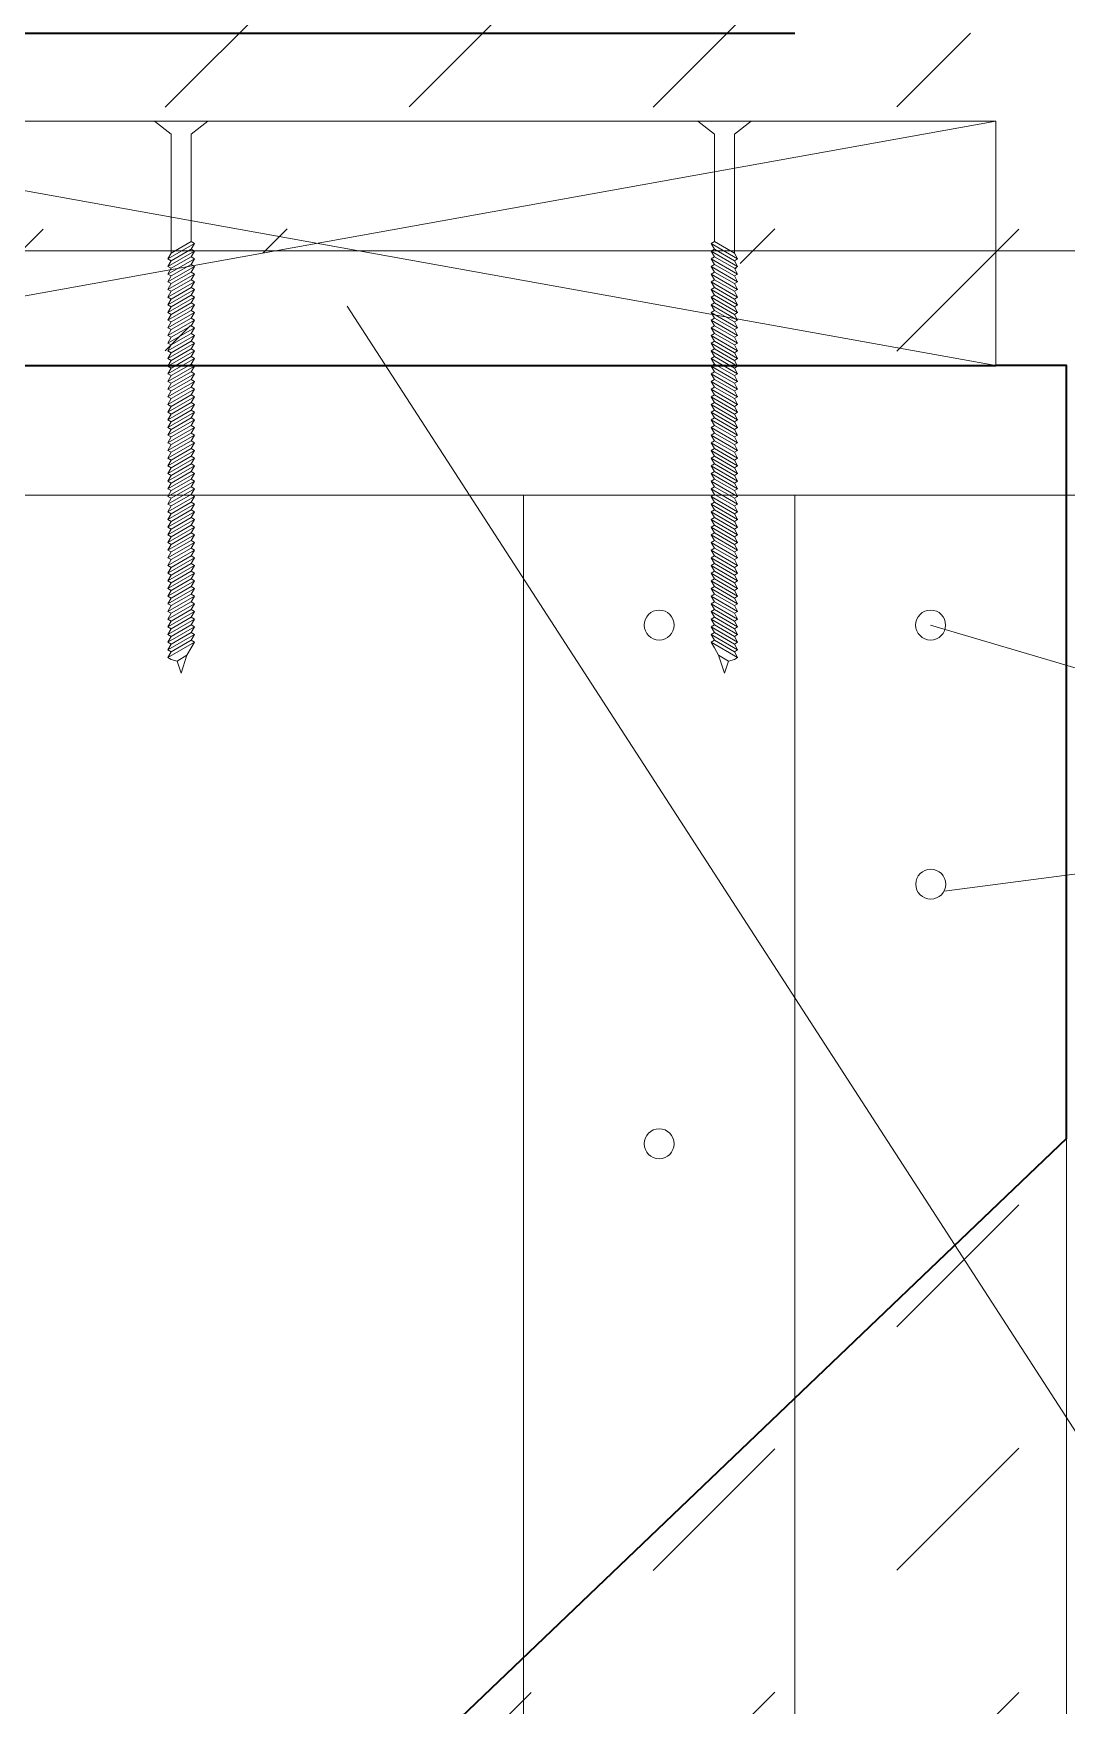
# Model space of a CAD drawing. Header units: metres. Extents: x -2 to 690, y -116 to 73.
# Drawn here: x 223.0453 to 223.2355, y 57.1794 to 57.4872 of the extents above; entities that cross this region are included whole.
import ezdxf

# ---------------------------------------------------------------- set-up
doc = ezdxf.new("R2010")
doc.units = ezdxf.units.M
doc.header["$LTSCALE"] = 5
doc.header["$MEASUREMENT"] = 0
for name, color, linetype, lineweight in [('A-ANNO-SYMB', 3, 'Continuous', 18), ('A-DETL-MBND', 3, 'Continuous', 18), ('A-DETL-PATT', 8, 'Continuous', 18), ('A-ELEV-IDEN', 3, 'Continuous', 18), ('A-ELEV-MBE1', 7, 'Continuous', 35), ('A-FURN', 8, 'Continuous', 18)]:
    doc.layers.add(name, color=color, linetype=linetype, lineweight=lineweight)

msp = doc.modelspace()

# ---------------------------------------------------------------- hatches: boundary and pattern name
at = {"layer": 'A-DETL-PATT'}
h = msp.add_hatch(dxfattribs=at)
h.set_pattern_fill('DASH', color=251, scale=0.01, angle=45, style=0)
h.set_pattern_definition([(45, (0, 0), (3e-18, 0.0449012806), [0.03175, -0.03175])])
h.paths.add_polyline_path([(223.82872, 57.48724), (223.37371, 57.48724), (223.39572, 57.47026), (223.35171, 57.47026), (223.37371, 57.48724), (223.18552, 57.48724), (222.47731, 57.48724), (222.47731, 56.89762), (222.62253, 56.89762), (222.62253, 57.04378), (222.67022, 57.04378), (222.67375, 57.04582), (222.67437, 57.04688), (222.67375, 57.04723), (222.67437, 57.04829), (222.67375, 57.04864), (222.67437, 57.0497), (222.67375, 57.05005), (222.67437, 57.05111), (222.67375, 57.05146), (222.67437, 57.05252), (222.67375, 57.05288), (222.67437, 57.05393), (222.67375, 57.05429), (222.67437, 57.05535), (222.67375, 57.0557), (222.67437, 57.05676), (222.67375, 57.05711), (222.67437, 57.05817), (222.67375, 57.05852), (222.67437, 57.05958), (222.67375, 57.05993), (222.67437, 57.06099), (222.67375, 57.06135), (222.67498, 57.06205), (222.67475, 57.06218), (222.67185, 57.06166), (222.67375, 57.06276), (222.67475, 57.06218), (222.77069, 57.07945), (222.77069, 57.08638), (222.76762, 57.08878), (222.77743, 57.08878), (222.77436, 57.08638), (222.77436, 57.08011), (222.82253, 57.08878), (222.82253, 57.23493), (222.87022, 57.23493), (222.87375, 57.23697), (222.87437, 57.23803), (222.87375, 57.23838), (222.87437, 57.23944), (222.87375, 57.2398), (222.87437, 57.24085), (222.87375, 57.24121), (222.87437, 57.24227), (222.87375, 57.24262), (222.87437, 57.24368), (222.87375, 57.24403), (222.87437, 57.24509), (222.87375, 57.24544), (222.87437, 57.2465), (222.87375, 57.24685), (222.87437, 57.24791), (222.87375, 57.24826), (222.87437, 57.24932), (222.87375, 57.24968), (222.87437, 57.25073), (222.87375, 57.25109), (222.87437, 57.25215), (222.87375, 57.2525), (222.87498, 57.2532), (222.87475, 57.25333), (222.87185, 57.25281), (222.87375, 57.25391), (222.87475, 57.25333), (222.97069, 57.2706), (222.97069, 57.27754), (222.96762, 57.27993), (222.97743, 57.27993), (222.97436, 57.27754), (222.97436, 57.27126), (223.02253, 57.27993), (223.02253, 57.42609), (223.07022, 57.42609), (223.07375, 57.42813), (223.07437, 57.42919), (223.07375, 57.42954), (223.07437, 57.4306), (223.07375, 57.43095), (223.07437, 57.43201), (223.07375, 57.43236), (223.07437, 57.43342), (223.07375, 57.43377), (223.07437, 57.43483), (223.07375, 57.43518), (223.07437, 57.43624), (223.07375, 57.4366), (223.07437, 57.43765), (223.07375, 57.43801), (223.07437, 57.43907), (223.07375, 57.43942), (223.07437, 57.44048), (223.07375, 57.44083), (223.07437, 57.44189), (223.07375, 57.44224), (223.07437, 57.4433), (223.07375, 57.44365), (223.07498, 57.44436), (223.07475, 57.44449), (223.07185, 57.44396), (223.07375, 57.44506), (223.07475, 57.44449), (223.17069, 57.46175), (223.17069, 57.46869), (223.16762, 57.47109), (223.17743, 57.47109), (223.17436, 57.46869), (223.17436, 57.44682), (223.17558, 57.4447), (223.17436, 57.444), (223.17558, 57.44188), (223.17436, 57.44118), (223.17558, 57.43906), (223.17436, 57.43835), (223.17558, 57.43623), (223.17436, 57.43553), (223.17558, 57.43341), (223.17436, 57.43271), (223.17558, 57.43059), (223.17436, 57.42989), (223.17558, 57.42777), (223.17436, 57.42706), (223.17493, 57.42609), (223.22253, 57.42609), (223.22253, 57.42609), (223.23552, 57.42609), (223.23552, 57.28383), (222.56056, 56.63873), (223.82872, 56.63873)])
h.paths.add_polyline_path([(223.07375, 57.44648), (223.07437, 57.44753), (223.07375, 57.44789), (223.07498, 57.44859), (223.07437, 57.44753), (223.07498, 57.44718)], flags=16)
h.paths.add_polyline_path([(222.87498, 57.25603), (222.87375, 57.25532), (222.87437, 57.25638), (222.87375, 57.25673), (222.87498, 57.25744), (222.87437, 57.25638)], flags=16)
h.paths.add_polyline_path([(222.67498, 57.06487), (222.67375, 57.06417), (222.67437, 57.06523), (222.67375, 57.06558), (222.67498, 57.06629), (222.67437, 57.06523)], flags=16)
h.paths.add_polyline_path([(223.82872, 57.8118), (222.47731, 57.8118), (222.47731, 57.48724), (223.18552, 57.48724), (223.18552, 57.49724), (223.18552, 57.64724), (223.18552, 57.66224), (223.37497, 57.66224), (223.35296, 57.67922), (223.39697, 57.67922), (223.37497, 57.66224), (223.82872, 57.66224)])
h.paths.add_polyline_path([(223.34857, 57.45091), (223.39885, 57.45091), (223.39885, 57.47299), (223.34857, 57.47299)], flags=24)
h.paths.add_polyline_path([(223.348, 57.69356), (223.40194, 57.69356), (223.40194, 57.71231), (223.348, 57.71231)], flags=24)
h.paths.add_polyline_path([(223.34315, 57.67927), (223.40679, 57.67927), (223.40679, 57.69802), (223.34315, 57.69802)], flags=24)

# ---------------------------------------------------------------- linework, layer by layer
at = {"layer": 'A-ANNO-SYMB'}
msp.add_lwpolyline([(222.97253, 57.47109), (222.97253, 57.42609), (223.22253, 57.42609), (223.22253, 57.47109)], close=True, dxfattribs=at)
for points in [[(222.97253, 57.47109), (223.22253, 57.42609)], [(222.97253, 57.42609), (223.22253, 57.47109)], [(223.43353, 57.21683), (223.24562, 57.21683), (223.10308, 57.43704)], [(223.47984, 57.34415), (223.32629, 57.34415), (223.2105, 57.37833)], [(223.49979, 57.34415), (223.32629, 57.34415), (223.21296, 57.32936)]]:
    msp.add_lwpolyline(points, dxfattribs=at)
for centre in [(223.16052, 57.37833), (223.2105, 57.37833), (223.21052, 57.33063), (223.16052, 57.28284)]:
    msp.add_circle(centre, 0.00276, dxfattribs=at)
at = {"layer": 'A-DETL-MBND'}
msp.add_line((223.18552, 57.48724), (222.47731, 57.48724), dxfattribs=at)
at = {"layer": 'A-ELEV-IDEN'}
for points in [[(222.47731, 57.48724), (223.18552, 57.48724)], [(222.47731, 57.44724), (223.82872, 57.44724)], [(222.47731, 57.40224), (223.82872, 57.40224)], [(223.13554, 56.63873), (223.13554, 57.40224)], [(223.18552, 56.63873), (223.18552, 57.40224)], [(223.23552, 56.63873), (223.23552, 57.40224)]]:
    msp.add_lwpolyline(points, dxfattribs=at)
at = {"layer": 'A-ELEV-MBE1'}
msp.add_line((223.18552, 57.48724), (222.47731, 57.48724), dxfattribs=at)
at = {"layer": 'A-ELEV-MBE1', "color": 3}
for points in [[(222.62253, 56.85262), (222.62253, 57.04378), (222.82253, 57.04378), (222.82253, 57.23493), (223.02253, 57.23493), (223.02253, 57.42609), (223.22253, 57.42609), (223.22253, 57.42609)], [(223.23552, 57.28383), (223.23552, 57.42609), (223.22253, 57.42609)], [(223.23552, 57.28383), (222.56056, 56.63873)]]:
    msp.add_lwpolyline(points, dxfattribs=at)
at = {"layer": 'A-FURN'}
for points in [[(223.07436, 57.44894), (223.07436, 57.46869), (223.07743, 57.47109), (223.06762, 57.47109), (223.07069, 57.46869), (223.07069, 57.44682), (223.07008, 57.44576), (223.07069, 57.44541), (223.07008, 57.44435), (223.07069, 57.444), (223.07008, 57.44294), (223.07069, 57.44259), (223.07008, 57.44153), (223.07069, 57.44118), (223.07008, 57.44012), (223.07069, 57.43977), (223.07008, 57.43871), (223.07069, 57.43835), (223.07008, 57.43729), (223.07069, 57.43694), (223.07008, 57.43588), (223.07069, 57.43553), (223.07008, 57.43447), (223.07069, 57.43412), (223.07008, 57.43306), (223.07069, 57.43271), (223.07008, 57.43165), (223.07069, 57.4313), (223.07008, 57.43024), (223.07069, 57.42989), (223.07008, 57.42883), (223.07069, 57.42847), (223.07008, 57.42741), (223.07069, 57.42706), (223.07008, 57.426), (223.07069, 57.42565), (223.07008, 57.42459), (223.07069, 57.42424), (223.07008, 57.42318), (223.07069, 57.42283), (223.07008, 57.42177), (223.07069, 57.42142), (223.07008, 57.42036), (223.07069, 57.42001), (223.07008, 57.41895), (223.07069, 57.41859), (223.07008, 57.41753), (223.07069, 57.41718), (223.07008, 57.41612), (223.07069, 57.41577), (223.07008, 57.41471), (223.07069, 57.41436), (223.07008, 57.4133), (223.07069, 57.41295), (223.07008, 57.41189), (223.07069, 57.41154), (223.07008, 57.41048), (223.07069, 57.41013), (223.07008, 57.40907), (223.07069, 57.40871), (223.07008, 57.40765), (223.07069, 57.4073), (223.07008, 57.40624), (223.07069, 57.40589), (223.07008, 57.40483), (223.07069, 57.40448), (223.07008, 57.40342), (223.07069, 57.40307), (223.07008, 57.40201), (223.07069, 57.40166), (223.07008, 57.4006), (223.07069, 57.40025), (223.07008, 57.39919), (223.07069, 57.39883), (223.07008, 57.39777), (223.07069, 57.39742), (223.07008, 57.39636), (223.07069, 57.39601), (223.07008, 57.39495), (223.07069, 57.3946), (223.07008, 57.39354), (223.07069, 57.39319), (223.07008, 57.39213), (223.07069, 57.39178), (223.07008, 57.39072), (223.07069, 57.39037), (223.07008, 57.38931), (223.07069, 57.38895), (223.07008, 57.38789), (223.07069, 57.38754), (223.07008, 57.38648), (223.07069, 57.38613), (223.07008, 57.38507), (223.07069, 57.38472), (223.07008, 57.38366), (223.07069, 57.38331), (223.07008, 57.38225), (223.07069, 57.3819), (223.07008, 57.38084), (223.07069, 57.38049), (223.07008, 57.37943), (223.07069, 57.37907), (223.07008, 57.37801), (223.07069, 57.37766), (223.07008, 57.3766), (223.07069, 57.37625), (223.07008, 57.37519), (223.07069, 57.37484), (223.07008, 57.37378), (223.07069, 57.37343), (223.07008, 57.37237), (223.07069, 57.37202), (223.07176, 57.37167), (223.07253, 57.36949), (223.07358, 57.37278), (223.07436, 57.37414), (223.07498, 57.3752), (223.07436, 57.37555), (223.07498, 57.37661), (223.07436, 57.37696)], [(223.17069, 57.44894), (223.17069, 57.46869), (223.16762, 57.47109), (223.17743, 57.47109), (223.17436, 57.46869), (223.17436, 57.44682), (223.17497, 57.44576), (223.17436, 57.44541), (223.17497, 57.44435), (223.17436, 57.444), (223.17497, 57.44294), (223.17436, 57.44259), (223.17497, 57.44153), (223.17436, 57.44118), (223.17497, 57.44012), (223.17436, 57.43977), (223.17497, 57.43871), (223.17436, 57.43835), (223.17497, 57.43729), (223.17436, 57.43694), (223.17497, 57.43588), (223.17436, 57.43553), (223.17497, 57.43447), (223.17436, 57.43412), (223.17497, 57.43306), (223.17436, 57.43271), (223.17497, 57.43165), (223.17436, 57.4313), (223.17497, 57.43024), (223.17436, 57.42989), (223.17497, 57.42883), (223.17436, 57.42847), (223.17497, 57.42741), (223.17436, 57.42706), (223.17497, 57.426), (223.17436, 57.42565), (223.17497, 57.42459), (223.17436, 57.42424), (223.17497, 57.42318), (223.17436, 57.42283), (223.17497, 57.42177), (223.17436, 57.42142), (223.17497, 57.42036), (223.17436, 57.42001), (223.17497, 57.41895), (223.17436, 57.41859), (223.17497, 57.41753), (223.17436, 57.41718), (223.17497, 57.41612), (223.17436, 57.41577), (223.17497, 57.41471), (223.17436, 57.41436), (223.17497, 57.4133), (223.17436, 57.41295), (223.17497, 57.41189), (223.17436, 57.41154), (223.17497, 57.41048), (223.17436, 57.41013), (223.17497, 57.40907), (223.17436, 57.40871), (223.17497, 57.40765), (223.17436, 57.4073), (223.17497, 57.40624), (223.17436, 57.40589), (223.17497, 57.40483), (223.17436, 57.40448), (223.17497, 57.40342), (223.17436, 57.40307), (223.17497, 57.40201), (223.17436, 57.40166), (223.17497, 57.4006), (223.17436, 57.40025), (223.17497, 57.39919), (223.17436, 57.39883), (223.17497, 57.39777), (223.17436, 57.39742), (223.17497, 57.39636), (223.17436, 57.39601), (223.17497, 57.39495), (223.17436, 57.3946), (223.17497, 57.39354), (223.17436, 57.39319), (223.17497, 57.39213), (223.17436, 57.39178), (223.17497, 57.39072), (223.17436, 57.39037), (223.17497, 57.38931), (223.17436, 57.38895), (223.17497, 57.38789), (223.17436, 57.38754), (223.17497, 57.38648), (223.17436, 57.38613), (223.17497, 57.38507), (223.17436, 57.38472), (223.17497, 57.38366), (223.17436, 57.38331), (223.17497, 57.38225), (223.17436, 57.3819), (223.17497, 57.38084), (223.17436, 57.38049), (223.17497, 57.37943), (223.17436, 57.37907), (223.17497, 57.37801), (223.17436, 57.37766), (223.17497, 57.3766), (223.17436, 57.37625), (223.17497, 57.37519), (223.17436, 57.37484), (223.17497, 57.37378), (223.17436, 57.37343), (223.17497, 57.37237), (223.17436, 57.37202), (223.17329, 57.37167), (223.17253, 57.36949), (223.17147, 57.37278), (223.17069, 57.37414), (223.17007, 57.3752), (223.17069, 57.37555), (223.17007, 57.37661), (223.17069, 57.37696)], [(223.07008, 57.44576), (223.07498, 57.44859)], [(223.07069, 57.44682), (223.07436, 57.44894)], [(223.07436, 57.44895), (223.07498, 57.44859), (223.07436, 57.44753)], [(223.17069, 57.44895), (223.17007, 57.44859), (223.17069, 57.44753)], [(223.17497, 57.44576), (223.17007, 57.44859)], [(223.17436, 57.44682), (223.17069, 57.44894)], [(223.07008, 57.44435), (223.07498, 57.44718)], [(223.07008, 57.44294), (223.07498, 57.44577)], [(223.07069, 57.44541), (223.07436, 57.44753)], [(223.07069, 57.444), (223.07436, 57.44612)], [(223.07436, 57.44754), (223.07498, 57.44718), (223.07436, 57.44612)], [(223.07436, 57.44612), (223.07498, 57.44577), (223.07436, 57.44471)], [(223.17069, 57.44754), (223.17007, 57.44718), (223.17069, 57.44612)], [(223.17497, 57.44435), (223.17007, 57.44718)], [(223.17069, 57.44612), (223.17007, 57.44577), (223.17069, 57.44471)], [(223.17497, 57.44294), (223.17007, 57.44577)], [(223.17436, 57.44541), (223.17069, 57.44753)], [(223.17436, 57.444), (223.17069, 57.44612)], [(223.07008, 57.44153), (223.07498, 57.44436)], [(223.07008, 57.44012), (223.07498, 57.44295)], [(223.07069, 57.44259), (223.07436, 57.44471)], [(223.07069, 57.44118), (223.07436, 57.4433)], [(223.07436, 57.44471), (223.07498, 57.44436), (223.07436, 57.4433)], [(223.07436, 57.4433), (223.07498, 57.44295), (223.07436, 57.44189)], [(223.07436, 57.44189), (223.07498, 57.44154), (223.07436, 57.44047)], [(223.17069, 57.44471), (223.17007, 57.44436), (223.17069, 57.4433)], [(223.17497, 57.44153), (223.17007, 57.44436)], [(223.17069, 57.4433), (223.17007, 57.44295), (223.17069, 57.44189)], [(223.17497, 57.44012), (223.17007, 57.44295)], [(223.17069, 57.44189), (223.17007, 57.44154), (223.17069, 57.44047)], [(223.17436, 57.44259), (223.17069, 57.44471)], [(223.17436, 57.44118), (223.17069, 57.4433)], [(223.07008, 57.43871), (223.07498, 57.44154)], [(223.07008, 57.43729), (223.07498, 57.44012)], [(223.07069, 57.43977), (223.07436, 57.44189)], [(223.07069, 57.43835), (223.07436, 57.44047)], [(223.07069, 57.43694), (223.07436, 57.43906)], [(223.07436, 57.44048), (223.07498, 57.44012), (223.07436, 57.43906)], [(223.07436, 57.43907), (223.07498, 57.43871), (223.07436, 57.43765)], [(223.17497, 57.43871), (223.17007, 57.44154)], [(223.17069, 57.44048), (223.17007, 57.44012), (223.17069, 57.43906)], [(223.17497, 57.43729), (223.17007, 57.44012)], [(223.17069, 57.43907), (223.17007, 57.43871), (223.17069, 57.43765)], [(223.17436, 57.43977), (223.17069, 57.44189)], [(223.17436, 57.43835), (223.17069, 57.44047)], [(223.17436, 57.43694), (223.17069, 57.43906)], [(223.07008, 57.43588), (223.07498, 57.43871)], [(223.07008, 57.43447), (223.07498, 57.4373)], [(223.07008, 57.43306), (223.07498, 57.43589)], [(223.07069, 57.43553), (223.07436, 57.43765)], [(223.07069, 57.43412), (223.07436, 57.43624)], [(223.07436, 57.43765), (223.07498, 57.4373), (223.07436, 57.43624)], [(223.07436, 57.43624), (223.07498, 57.43589), (223.07436, 57.43483)], [(223.17497, 57.43588), (223.17007, 57.43871)], [(223.17069, 57.43765), (223.17007, 57.4373), (223.17069, 57.43624)], [(223.17497, 57.43447), (223.17007, 57.4373)], [(223.17069, 57.43624), (223.17007, 57.43589), (223.17069, 57.43483)], [(223.17497, 57.43306), (223.17007, 57.43589)], [(223.17436, 57.43553), (223.17069, 57.43765)], [(223.17436, 57.43412), (223.17069, 57.43624)], [(223.07008, 57.43165), (223.07498, 57.43448)], [(223.07008, 57.43024), (223.07498, 57.43307)], [(223.07069, 57.43271), (223.07436, 57.43483)], [(223.07069, 57.4313), (223.07436, 57.43342)], [(223.07436, 57.43483), (223.07498, 57.43448), (223.07436, 57.43342)], [(223.07436, 57.43342), (223.07498, 57.43307), (223.07436, 57.43201)], [(223.17069, 57.43483), (223.17007, 57.43448), (223.17069, 57.43342)], [(223.17497, 57.43165), (223.17007, 57.43448)], [(223.17069, 57.43342), (223.17007, 57.43307), (223.17069, 57.43201)], [(223.17497, 57.43024), (223.17007, 57.43307)], [(223.17436, 57.43271), (223.17069, 57.43483)], [(223.17436, 57.4313), (223.17069, 57.43342)], [(223.07008, 57.42883), (223.07498, 57.43166)], [(223.07008, 57.42741), (223.07498, 57.43024)], [(223.07069, 57.42989), (223.07436, 57.43201)], [(223.07069, 57.42847), (223.07436, 57.43059)], [(223.07436, 57.43201), (223.07498, 57.43166), (223.07436, 57.43059)], [(223.07436, 57.4306), (223.07498, 57.43024), (223.07436, 57.42918)], [(223.17069, 57.43201), (223.17007, 57.43166), (223.17069, 57.43059)], [(223.17497, 57.42883), (223.17007, 57.43166)], [(223.17069, 57.4306), (223.17007, 57.43024), (223.17069, 57.42918)], [(223.17497, 57.42741), (223.17007, 57.43024)], [(223.17436, 57.42989), (223.17069, 57.43201)], [(223.17436, 57.42847), (223.17069, 57.43059)], [(223.07008, 57.426), (223.07498, 57.42883)], [(223.07008, 57.42459), (223.07498, 57.42742)], [(223.07069, 57.42706), (223.07436, 57.42918)], [(223.07069, 57.42565), (223.07436, 57.42777)], [(223.07436, 57.42919), (223.07498, 57.42883), (223.07436, 57.42777)], [(223.07436, 57.42777), (223.07498, 57.42742), (223.07436, 57.42636)], [(223.17069, 57.42919), (223.17007, 57.42883), (223.17069, 57.42777)], [(223.17497, 57.426), (223.17007, 57.42883)], [(223.17069, 57.42777), (223.17007, 57.42742), (223.17069, 57.42636)], [(223.17497, 57.42459), (223.17007, 57.42742)], [(223.17436, 57.42706), (223.17069, 57.42918)], [(223.17436, 57.42565), (223.17069, 57.42777)], [(223.07008, 57.42318), (223.07498, 57.42601)], [(223.07008, 57.42177), (223.07498, 57.4246)], [(223.07069, 57.42424), (223.07436, 57.42636)], [(223.07069, 57.42283), (223.07436, 57.42495)], [(223.07069, 57.42142), (223.07436, 57.42354)], [(223.07436, 57.42636), (223.07498, 57.42601), (223.07436, 57.42495)], [(223.07436, 57.42495), (223.07498, 57.4246), (223.07436, 57.42354)], [(223.07436, 57.42354), (223.07498, 57.42319), (223.07436, 57.42213)], [(223.17069, 57.42636), (223.17007, 57.42601), (223.17069, 57.42495)], [(223.17497, 57.42318), (223.17007, 57.42601)], [(223.17069, 57.42495), (223.17007, 57.4246), (223.17069, 57.42354)], [(223.17497, 57.42177), (223.17007, 57.4246)], [(223.17069, 57.42354), (223.17007, 57.42319), (223.17069, 57.42213)], [(223.17436, 57.42424), (223.17069, 57.42636)], [(223.17436, 57.42283), (223.17069, 57.42495)], [(223.17436, 57.42142), (223.17069, 57.42354)], [(223.07008, 57.42036), (223.07498, 57.42319)], [(223.07008, 57.41895), (223.07498, 57.42178)], [(223.07008, 57.41753), (223.07498, 57.42036)], [(223.07069, 57.42001), (223.07436, 57.42213)], [(223.07069, 57.41859), (223.07436, 57.42071)], [(223.07436, 57.42213), (223.07498, 57.42178), (223.07436, 57.42071)], [(223.07436, 57.42072), (223.07498, 57.42036), (223.07436, 57.4193)], [(223.17497, 57.42036), (223.17007, 57.42319)], [(223.17069, 57.42213), (223.17007, 57.42178), (223.17069, 57.42071)], [(223.17497, 57.41895), (223.17007, 57.42178)], [(223.17069, 57.42072), (223.17007, 57.42036), (223.17069, 57.4193)], [(223.17497, 57.41753), (223.17007, 57.42036)], [(223.17436, 57.42001), (223.17069, 57.42213)], [(223.17436, 57.41859), (223.17069, 57.42071)], [(223.07008, 57.41612), (223.07498, 57.41895)], [(223.07008, 57.41471), (223.07498, 57.41754)], [(223.07069, 57.41718), (223.07436, 57.4193)], [(223.07069, 57.41577), (223.07436, 57.41789)], [(223.07436, 57.41931), (223.07498, 57.41895), (223.07436, 57.41789)], [(223.07436, 57.41789), (223.07498, 57.41754), (223.07436, 57.41648)], [(223.17069, 57.41931), (223.17007, 57.41895), (223.17069, 57.41789)], [(223.17497, 57.41612), (223.17007, 57.41895)], [(223.17069, 57.41789), (223.17007, 57.41754), (223.17069, 57.41648)], [(223.17497, 57.41471), (223.17007, 57.41754)], [(223.17436, 57.41718), (223.17069, 57.4193)], [(223.17436, 57.41577), (223.17069, 57.41789)], [(223.07008, 57.4133), (223.07498, 57.41613)], [(223.07008, 57.41189), (223.07498, 57.41472)], [(223.07069, 57.41436), (223.07436, 57.41648)], [(223.07069, 57.41295), (223.07436, 57.41507)], [(223.07436, 57.41648), (223.07498, 57.41613), (223.07436, 57.41507)], [(223.07436, 57.41507), (223.07498, 57.41472), (223.07436, 57.41366)], [(223.17069, 57.41648), (223.17007, 57.41613), (223.17069, 57.41507)], [(223.17497, 57.4133), (223.17007, 57.41613)], [(223.17069, 57.41507), (223.17007, 57.41472), (223.17069, 57.41366)], [(223.17497, 57.41189), (223.17007, 57.41472)], [(223.17436, 57.41436), (223.17069, 57.41648)], [(223.17436, 57.41295), (223.17069, 57.41507)], [(223.07008, 57.41048), (223.07498, 57.41331)], [(223.07008, 57.40907), (223.07498, 57.41189)], [(223.07069, 57.41154), (223.07436, 57.41366)], [(223.07069, 57.41013), (223.07436, 57.41224)], [(223.07436, 57.41366), (223.07498, 57.41331), (223.07436, 57.41224)], [(223.07436, 57.41225), (223.07498, 57.41189), (223.07436, 57.41083)], [(223.17069, 57.41366), (223.17007, 57.41331), (223.17069, 57.41224)], [(223.17497, 57.41048), (223.17007, 57.41331)], [(223.17069, 57.41225), (223.17007, 57.41189), (223.17069, 57.41083)], [(223.17497, 57.40907), (223.17007, 57.41189)], [(223.17436, 57.41154), (223.17069, 57.41366)], [(223.17436, 57.41013), (223.17069, 57.41224)], [(223.07008, 57.40765), (223.07498, 57.41048)], [(223.07008, 57.40624), (223.07498, 57.40907)], [(223.07069, 57.40871), (223.07436, 57.41083)], [(223.07069, 57.4073), (223.07436, 57.40942)], [(223.07436, 57.41084), (223.07498, 57.41048), (223.07436, 57.40942)], [(223.07436, 57.40943), (223.07498, 57.40907), (223.07436, 57.40801)], [(223.17069, 57.41084), (223.17007, 57.41048), (223.17069, 57.40942)], [(223.17497, 57.40765), (223.17007, 57.41048)], [(223.17069, 57.40943), (223.17007, 57.40907), (223.17069, 57.40801)], [(223.17497, 57.40624), (223.17007, 57.40907)], [(223.17436, 57.40871), (223.17069, 57.41083)], [(223.17436, 57.4073), (223.17069, 57.40942)], [(223.07008, 57.40483), (223.07498, 57.40766)], [(223.07008, 57.40342), (223.07498, 57.40625)], [(223.07069, 57.40589), (223.07436, 57.40801)], [(223.07069, 57.40448), (223.07436, 57.4066)], [(223.07069, 57.40307), (223.07436, 57.40519)], [(223.07436, 57.40801), (223.07498, 57.40766), (223.07436, 57.4066)], [(223.07436, 57.4066), (223.07498, 57.40625), (223.07436, 57.40519)], [(223.07436, 57.40519), (223.07498, 57.40484), (223.07436, 57.40378)], [(223.17069, 57.40801), (223.17007, 57.40766), (223.17069, 57.4066)], [(223.17497, 57.40483), (223.17007, 57.40766)], [(223.17069, 57.4066), (223.17007, 57.40625), (223.17069, 57.40519)], [(223.17497, 57.40342), (223.17007, 57.40625)], [(223.17069, 57.40519), (223.17007, 57.40484), (223.17069, 57.40378)], [(223.17436, 57.40589), (223.17069, 57.40801)], [(223.17436, 57.40448), (223.17069, 57.4066)], [(223.17436, 57.40307), (223.17069, 57.40519)], [(223.07008, 57.40201), (223.07498, 57.40484)], [(223.07008, 57.4006), (223.07498, 57.40343)], [(223.07008, 57.39919), (223.07498, 57.40201)], [(223.07069, 57.40166), (223.07436, 57.40378)], [(223.07069, 57.40025), (223.07436, 57.40236)], [(223.07436, 57.40378), (223.07498, 57.40343), (223.07436, 57.40236)], [(223.07436, 57.40237), (223.07498, 57.40201), (223.07436, 57.40095)], [(223.17497, 57.40201), (223.17007, 57.40484)], [(223.17069, 57.40378), (223.17007, 57.40343), (223.17069, 57.40236)], [(223.17497, 57.4006), (223.17007, 57.40343)], [(223.17069, 57.40237), (223.17007, 57.40201), (223.17069, 57.40095)], [(223.17497, 57.39919), (223.17007, 57.40201)], [(223.17436, 57.40166), (223.17069, 57.40378)], [(223.17436, 57.40025), (223.17069, 57.40236)], [(223.07008, 57.39777), (223.07498, 57.4006)], [(223.07008, 57.39636), (223.07498, 57.39919)], [(223.07069, 57.39883), (223.07436, 57.40095)], [(223.07069, 57.39742), (223.07436, 57.39954)], [(223.07436, 57.40096), (223.07498, 57.4006), (223.07436, 57.39954)], [(223.07436, 57.39955), (223.07498, 57.39919), (223.07436, 57.39813)], [(223.17069, 57.40096), (223.17007, 57.4006), (223.17069, 57.39954)], [(223.17497, 57.39777), (223.17007, 57.4006)], [(223.17069, 57.39955), (223.17007, 57.39919), (223.17069, 57.39813)], [(223.17497, 57.39636), (223.17007, 57.39919)], [(223.17436, 57.39883), (223.17069, 57.40095)], [(223.17436, 57.39742), (223.17069, 57.39954)], [(223.07008, 57.39495), (223.07498, 57.39778)], [(223.07008, 57.39354), (223.07498, 57.39637)], [(223.07069, 57.39601), (223.07436, 57.39813)], [(223.07069, 57.3946), (223.07436, 57.39672)], [(223.07436, 57.39813), (223.07498, 57.39778), (223.07436, 57.39672)], [(223.07436, 57.39672), (223.07498, 57.39637), (223.07436, 57.39531)], [(223.17069, 57.39813), (223.17007, 57.39778), (223.17069, 57.39672)], [(223.17497, 57.39495), (223.17007, 57.39778)], [(223.17069, 57.39672), (223.17007, 57.39637), (223.17069, 57.39531)], [(223.17497, 57.39354), (223.17007, 57.39637)], [(223.17436, 57.39601), (223.17069, 57.39813)], [(223.17436, 57.3946), (223.17069, 57.39672)], [(223.07008, 57.39213), (223.07498, 57.39496)], [(223.07008, 57.39072), (223.07498, 57.39355)], [(223.07069, 57.39319), (223.07436, 57.39531)], [(223.07069, 57.39178), (223.07436, 57.3939)], [(223.07436, 57.39531), (223.07498, 57.39496), (223.07436, 57.3939)], [(223.07436, 57.3939), (223.07498, 57.39355), (223.07436, 57.39248)], [(223.17069, 57.39531), (223.17007, 57.39496), (223.17069, 57.3939)], [(223.17497, 57.39213), (223.17007, 57.39496)], [(223.17069, 57.3939), (223.17007, 57.39355), (223.17069, 57.39248)], [(223.17497, 57.39072), (223.17007, 57.39355)], [(223.17436, 57.39319), (223.17069, 57.39531)], [(223.17436, 57.39178), (223.17069, 57.3939)], [(223.07008, 57.38931), (223.07498, 57.39213)], [(223.07008, 57.38789), (223.07498, 57.39072)], [(223.07069, 57.39037), (223.07436, 57.39248)], [(223.07069, 57.38895), (223.07436, 57.39107)], [(223.07069, 57.38754), (223.07436, 57.38966)], [(223.07436, 57.39249), (223.07498, 57.39213), (223.07436, 57.39107)], [(223.07436, 57.39108), (223.07498, 57.39072), (223.07436, 57.38966)], [(223.07436, 57.38967), (223.07498, 57.38931), (223.07436, 57.38825)], [(223.17069, 57.39249), (223.17007, 57.39213), (223.17069, 57.39107)], [(223.17497, 57.38931), (223.17007, 57.39213)], [(223.17069, 57.39108), (223.17007, 57.39072), (223.17069, 57.38966)], [(223.17497, 57.38789), (223.17007, 57.39072)], [(223.17069, 57.38967), (223.17007, 57.38931), (223.17069, 57.38825)], [(223.17436, 57.39037), (223.17069, 57.39248)], [(223.17436, 57.38895), (223.17069, 57.39107)], [(223.17436, 57.38754), (223.17069, 57.38966)], [(223.07008, 57.38648), (223.07498, 57.38931)], [(223.07008, 57.38507), (223.07498, 57.3879)], [(223.07008, 57.38366), (223.07498, 57.38649)], [(223.07069, 57.38613), (223.07436, 57.38825)], [(223.07069, 57.38472), (223.07436, 57.38684)], [(223.07436, 57.38825), (223.07498, 57.3879), (223.07436, 57.38684)], [(223.07436, 57.38684), (223.07498, 57.38649), (223.07436, 57.38543)], [(223.17497, 57.38648), (223.17007, 57.38931)], [(223.17069, 57.38825), (223.17007, 57.3879), (223.17069, 57.38684)], [(223.17497, 57.38507), (223.17007, 57.3879)], [(223.17069, 57.38684), (223.17007, 57.38649), (223.17069, 57.38543)], [(223.17497, 57.38366), (223.17007, 57.38649)], [(223.17436, 57.38613), (223.17069, 57.38825)], [(223.17436, 57.38472), (223.17069, 57.38684)], [(223.07008, 57.38225), (223.07498, 57.38508)], [(223.07008, 57.38084), (223.07498, 57.38367)], [(223.07069, 57.38331), (223.07436, 57.38543)], [(223.07069, 57.3819), (223.07436, 57.38402)], [(223.07436, 57.38543), (223.07498, 57.38508), (223.07436, 57.38402)], [(223.07436, 57.38402), (223.07498, 57.38367), (223.07436, 57.3826)], [(223.17069, 57.38543), (223.17007, 57.38508), (223.17069, 57.38402)], [(223.17497, 57.38225), (223.17007, 57.38508)], [(223.17069, 57.38402), (223.17007, 57.38367), (223.17069, 57.3826)], [(223.17497, 57.38084), (223.17007, 57.38367)], [(223.17436, 57.38331), (223.17069, 57.38543)], [(223.17436, 57.3819), (223.17069, 57.38402)], [(223.07008, 57.37943), (223.07498, 57.38225)], [(223.07008, 57.37801), (223.07498, 57.38084)], [(223.07069, 57.38049), (223.07436, 57.3826)], [(223.07069, 57.37907), (223.07436, 57.38119)], [(223.07436, 57.38261), (223.07498, 57.38225), (223.07436, 57.38119)], [(223.07436, 57.3812), (223.07498, 57.38084), (223.07436, 57.37978)], [(223.17069, 57.38261), (223.17007, 57.38225), (223.17069, 57.38119)], [(223.17497, 57.37943), (223.17007, 57.38225)], [(223.17069, 57.3812), (223.17007, 57.38084), (223.17069, 57.37978)], [(223.17497, 57.37801), (223.17007, 57.38084)], [(223.17436, 57.38049), (223.17069, 57.3826)], [(223.17436, 57.37907), (223.17069, 57.38119)], [(223.07008, 57.3766), (223.07498, 57.37943)], [(223.07008, 57.37519), (223.07498, 57.37802)], [(223.07069, 57.37766), (223.07436, 57.37978)], [(223.07069, 57.37625), (223.07436, 57.37837)], [(223.07436, 57.37979), (223.07498, 57.37943), (223.07436, 57.37837)], [(223.07436, 57.37837), (223.07498, 57.37802), (223.07436, 57.37696)], [(223.17069, 57.37979), (223.17007, 57.37943), (223.17069, 57.37837)], [(223.17497, 57.3766), (223.17007, 57.37943)], [(223.17069, 57.37837), (223.17007, 57.37802), (223.17069, 57.37696)], [(223.17497, 57.37519), (223.17007, 57.37802)], [(223.17436, 57.37766), (223.17069, 57.37978)], [(223.17436, 57.37625), (223.17069, 57.37837)], [(223.07008, 57.37378), (223.07498, 57.37661)], [(223.07008, 57.37237), (223.07498, 57.3752)], [(223.07069, 57.37484), (223.07436, 57.37696)], [(223.07069, 57.37343), (223.07436, 57.37555)], [(223.17497, 57.37378), (223.17007, 57.37661)], [(223.17497, 57.37237), (223.17007, 57.3752)], [(223.17436, 57.37484), (223.17069, 57.37696)], [(223.17436, 57.37343), (223.17069, 57.37555)], [(223.07176, 57.37167), (223.07358, 57.37278)], [(223.17329, 57.37167), (223.17147, 57.37278)]]:
    msp.add_lwpolyline(points, dxfattribs=at)

doc.saveas('drawing.dxf')
